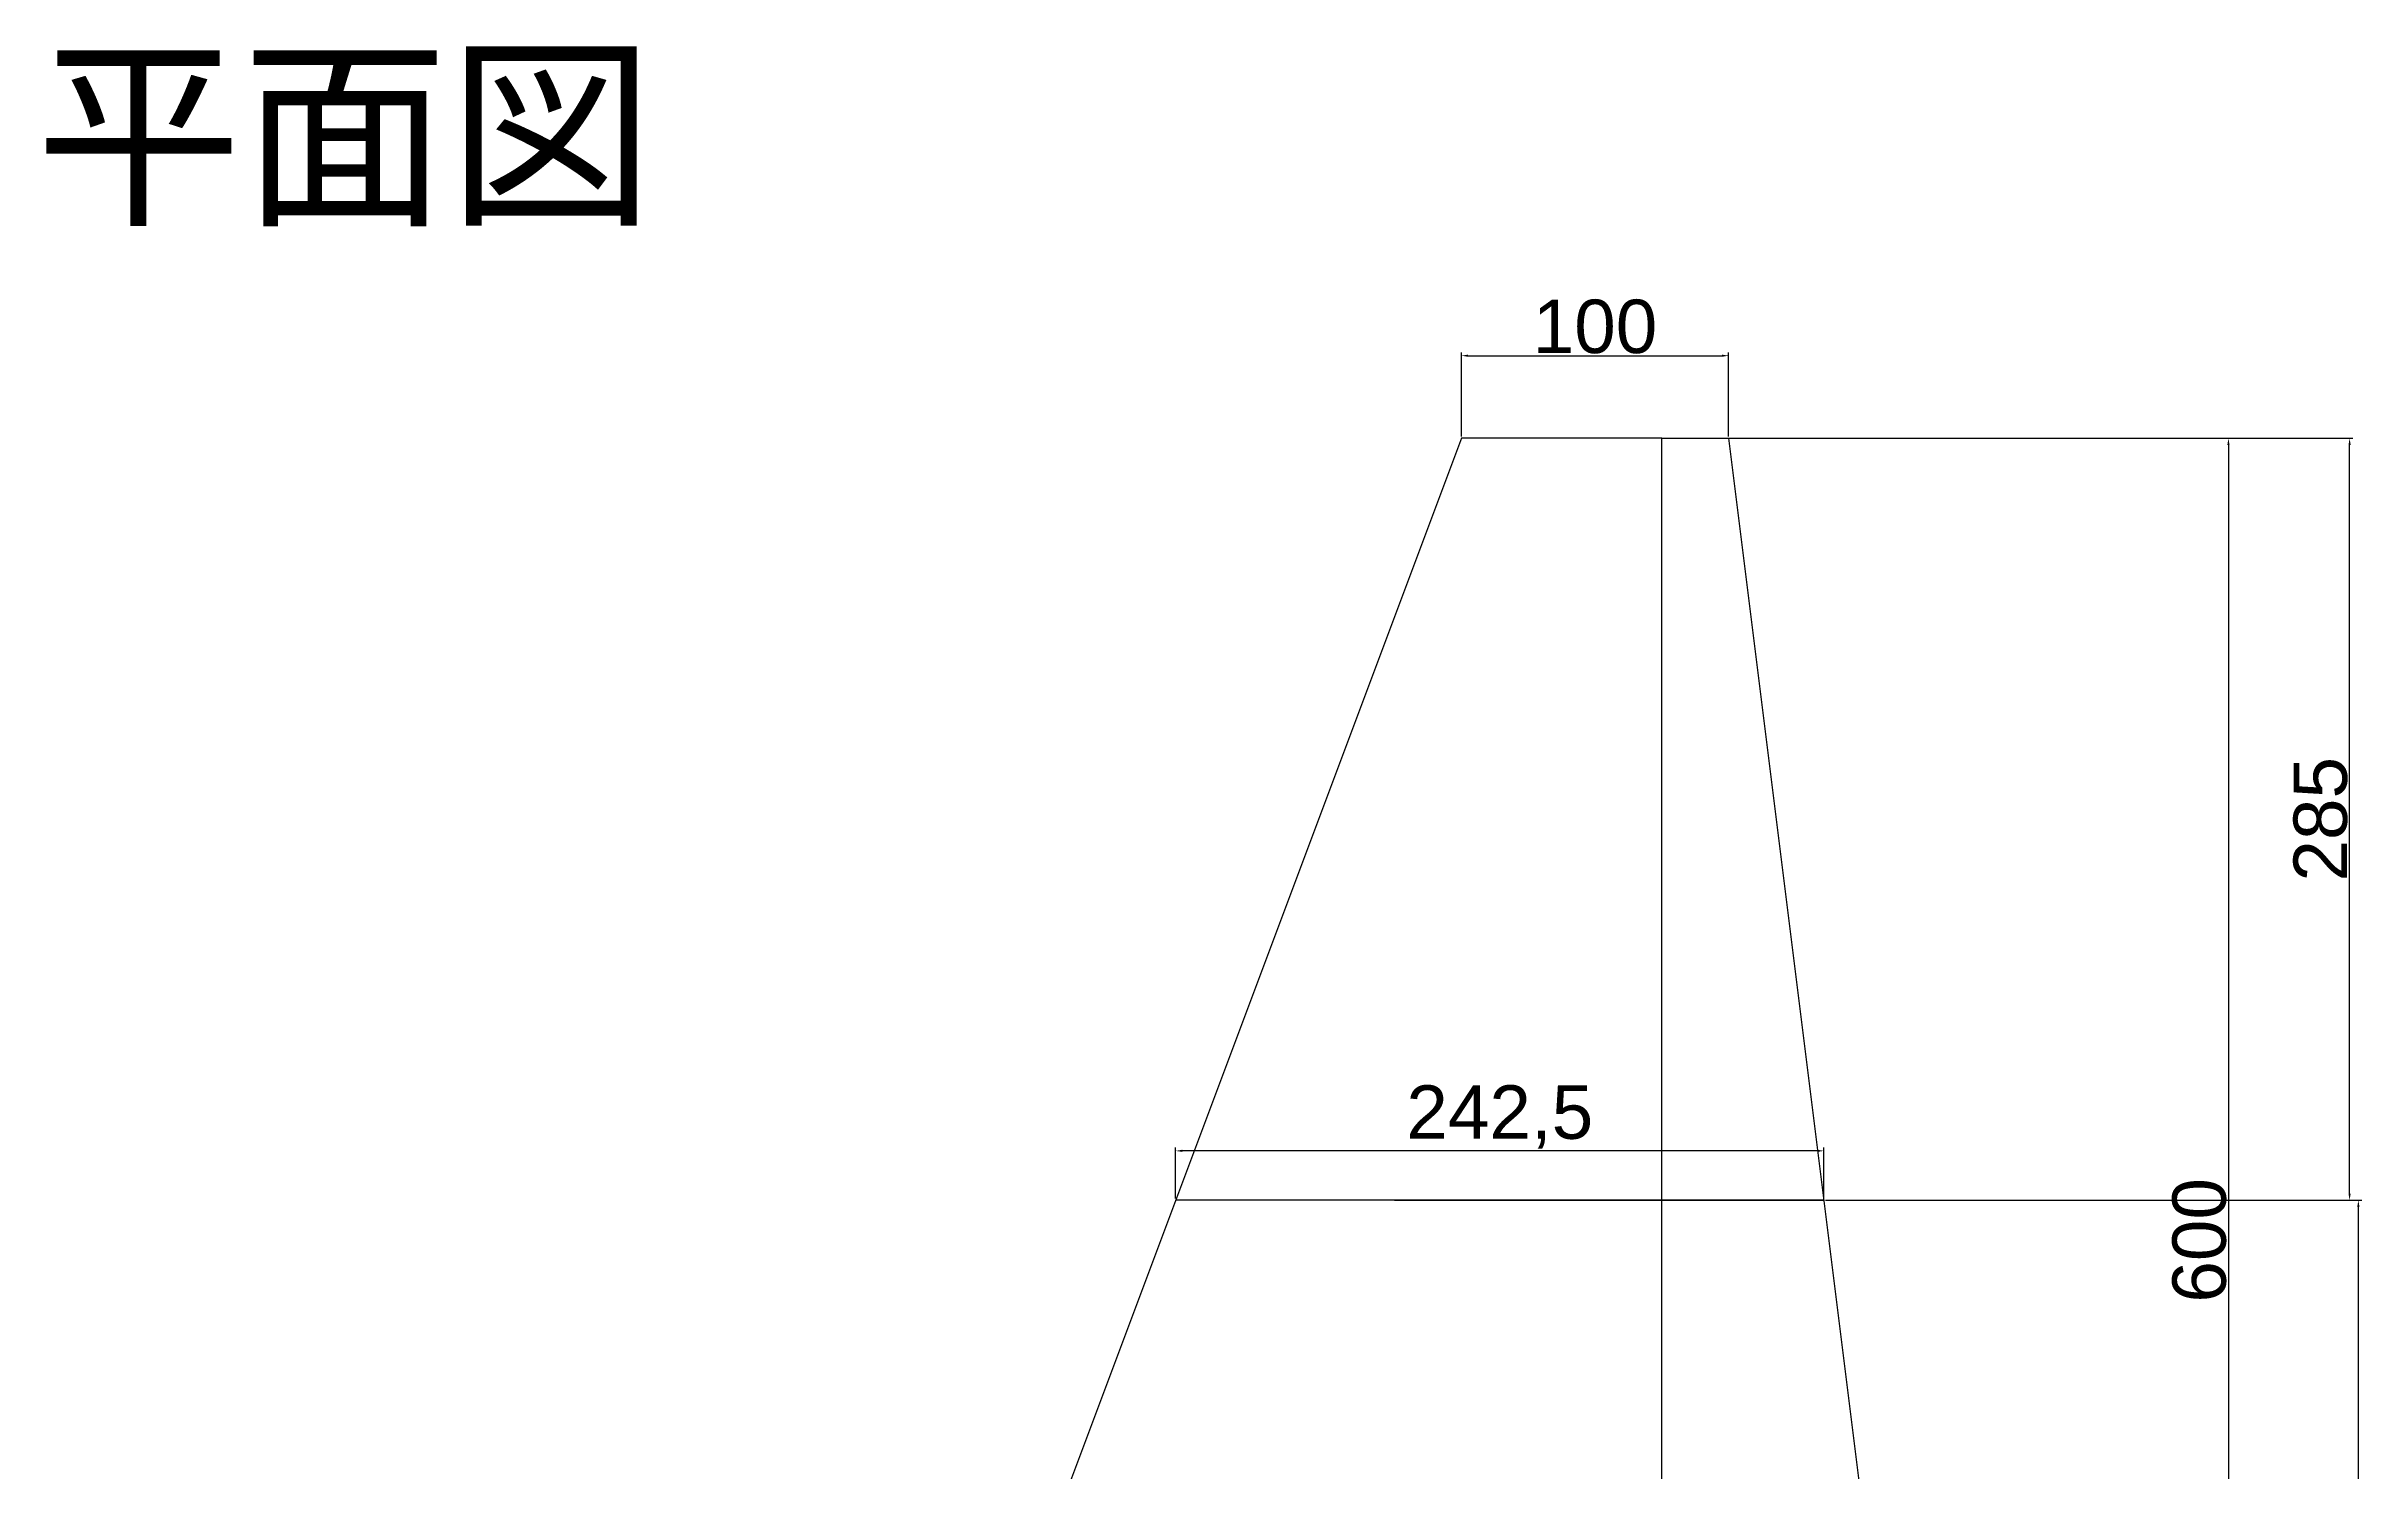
# Model space of a CAD drawing. Header units: millimetres. Extents: x -366 to 1349, y -600 to 751.
# Drawn here: x -304 to 562, y 213 to 747 of the extents above; entities that cross this region are included whole.
import ezdxf

# ---------------------------------------------------------------- set-up
doc = ezdxf.new("R2010")
doc.units = ezdxf.units.MM
doc.layers.get('0').update_dxf_attribs({"lineweight": 30})
doc.layers.add('文字寸法', color=3, linetype='Continuous', lineweight=13)
doc.styles.get("Standard").update_dxf_attribs({"font": 'arial.ttf'})
doc.dimstyles.new('ISO-25', dxfattribs={"dimtxt": 2.5, "dimasz": 2.5, "dimexe": 1.25, "dimexo": 0.625, "dimtad": 1, "dimtxsty": 'Standard', "dimcen": 2.5, "dimadec": 0, "dimazin": 0, "dimtfac": 1, "dimtmove": 0, "dimatfit": 3, "dimfxl": 1, "dimarcsym": 0})

# ---------------------------------------------------------------- blocks, each defined once
blk = doc.blocks.new('*D10')
at = {"layer": 'Defpoints', "color": 0, "transparency": 16777216}
for p in [(300, 600), (400, 0), (511.96, 0)]:
    blk.add_point(p, dxfattribs=at)
at = {"layer": '文字寸法', "color": 0, "lineweight": -2, "transparency": 16777216}
for p, q in [((300.63, 600), (513.21, 600)), ((511.96, 597.5), (511.96, 2.5)), ((400.63, 0), (513.21, 0))]:
    blk.add_line(p, q, dxfattribs=at)
at = {"layer": '文字寸法', "color": 0, "transparency": 16777216}
for points in [[(511.54, 597.5), (512.37, 597.5), (511.96, 600)], [(511.54, 2.5), (512.37, 2.5), (511.96, 0)]]:
    blk.add_solid(points, dxfattribs=at)
at = {"layer": '文字寸法', "color": 0, "transparency": 16777216, "insert": (501.12, 300), "char_height": 2.5, "attachment_point": 5, "rotation": 90}
blk.add_mtext('{\\H8x;600}', dxfattribs=at)
blk = doc.blocks.new('*D19')
at = {"layer": 'Defpoints', "color": 0, "transparency": 16777216}
for p in [(118.13, 333.47), (118.13, 315), (360.62, 315)]:
    blk.add_point(p, dxfattribs=at)
at = {"layer": '文字寸法', "color": 0, "lineweight": -2, "transparency": 16777216}
for p, q in [((118.13, 315.62), (118.13, 334.72)), ((358.12, 333.47), (120.63, 333.47)), ((360.62, 315.62), (360.62, 334.72))]:
    blk.add_line(p, q, dxfattribs=at)
at = {"layer": '文字寸法', "color": 0, "transparency": 16777216}
for points in [[(120.63, 333.89), (120.63, 333.06), (118.13, 333.47)], [(358.12, 333.89), (358.12, 333.06), (360.62, 333.47)]]:
    blk.add_solid(points, dxfattribs=at)
at = {"layer": '文字寸法', "color": 0, "transparency": 16777216, "insert": (239.38, 346.12), "char_height": 2.5, "attachment_point": 5}
blk.add_mtext('{\\H8x;242,5}', dxfattribs=at)
blk = doc.blocks.new('*D20')
at = {"layer": 'Defpoints', "color": 0, "transparency": 16777216}
for p in [(325, 630.91), (225, 600), (325, 600)]:
    blk.add_point(p, dxfattribs=at)
at = {"layer": '文字寸法', "color": 0, "lineweight": -2, "transparency": 16777216}
for p, q in [((225, 600.62), (225, 632.16)), ((227.5, 630.91), (322.5, 630.91)), ((325, 600.62), (325, 632.16))]:
    blk.add_line(p, q, dxfattribs=at)
at = {"layer": '文字寸法', "color": 0, "transparency": 16777216}
for points in [[(227.5, 631.32), (227.5, 630.49), (225, 630.91)], [(322.5, 631.32), (322.5, 630.49), (325, 630.91)]]:
    blk.add_solid(points, dxfattribs=at)
at = {"layer": '文字寸法', "color": 0, "transparency": 16777216, "insert": (275, 641.74), "char_height": 2.5, "attachment_point": 5}
blk.add_mtext('{\\H8x;100}', dxfattribs=at)
blk = doc.blocks.new('*D26')
at = {"layer": 'Defpoints', "color": 0, "transparency": 16777216}
for p in [(360.63, 315), (560.56, 315), (392.5, 60)]:
    blk.add_point(p, dxfattribs=at)
at = {"layer": '文字寸法', "color": 0, "lineweight": -2, "transparency": 16777216}
for p, q in [((361.25, 315), (561.81, 315)), ((560.56, 62.5), (560.56, 312.5)), ((393.13, 60), (561.81, 60))]:
    blk.add_line(p, q, dxfattribs=at)
at = {"layer": '文字寸法', "color": 0, "transparency": 16777216}
for points in [[(560.14, 312.5), (560.98, 312.5), (560.56, 315)], [(560.14, 62.5), (560.98, 62.5), (560.56, 60)]]:
    blk.add_solid(points, dxfattribs=at)
at = {"layer": '文字寸法', "color": 0, "transparency": 16777216, "insert": (549.72, 187.5), "char_height": 2.5, "attachment_point": 5, "rotation": 90}
blk.add_mtext('{\\H8x;255}', dxfattribs=at)
blk = doc.blocks.new('*D27')
at = {"layer": 'Defpoints', "color": 0, "transparency": 16777216}
for p in [(300, 600), (557.28, 600), (360.63, 315)]:
    blk.add_point(p, dxfattribs=at)
at = {"layer": '文字寸法', "color": 0, "lineweight": -2, "transparency": 16777216}
for p, q in [((300.63, 600), (558.53, 600)), ((557.28, 317.5), (557.28, 597.5)), ((361.25, 315), (558.53, 315))]:
    blk.add_line(p, q, dxfattribs=at)
at = {"layer": '文字寸法', "color": 0, "transparency": 16777216}
for points in [[(556.87, 597.5), (557.7, 597.5), (557.28, 600)], [(556.87, 317.5), (557.7, 317.5), (557.28, 315)]]:
    blk.add_solid(points, dxfattribs=at)
at = {"layer": '文字寸法', "color": 0, "transparency": 16777216, "insert": (546.45, 457.5), "char_height": 2.5, "attachment_point": 5, "rotation": 90}
blk.add_mtext('{\\H8x;285}', dxfattribs=at)

msp = doc.modelspace()

# ---------------------------------------------------------------- linework, layer by layer
for p, q in [((225, 600), (0, 0)), ((300, 600), (225, 600)), ((300, 0), (300, 600)), ((300, 600), (325, 600)), ((325, 600), (400, 0)), ((360.625, 315), (118.125, 315)), ((200, 315), (360.625, 315))]:
    msp.add_line(p, q)

# ---------------------------------------------------------------- texts
at = {"layer": '文字寸法', "insert": (-308.357, 742.015), "char_height": 56.54094, "attachment_point": 1}
msp.add_mtext_dynamic_manual_height_columns('{\\fMS PGothic|b0|i0|c128|p50;平面図}', width=6601.85717, gutter_width=282.705, heights=[0], dxfattribs=at)

# ---------------------------------------------------------------- dimensions: what is measured, and where the dimension line sits
at = {"layer": '文字寸法'}
for base, p1, p2, picture, middle in [((325, 630.906), (225, 600), (325, 600), '*D20', (275, 641.742)), ((118.125, 333.474), (360.625, 315), (118.125, 315), '*D19', (239.375, 346.118))]:
    dim = msp.add_linear_dim(base=base, p1=p1, p2=p2, text='{\\H8x;<>}', dimstyle='ISO-25', dxfattribs=at)
    dim.commit()
    dim.dimension.update_dxf_attribs({"geometry": picture, "text_midpoint": middle})
for base, p1, p2, picture, middle in [((511.957, 0), (300, 600), (400, 0), '*D10', (501.121, 300)), ((557.284, 600), (360.625, 315), (300, 600), '*D27', (546.447, 457.5)), ((560.558, 315), (392.5, 60), (360.625, 315), '*D26', (549.722, 187.5))]:
    dim = msp.add_linear_dim(base=base, p1=p1, p2=p2, angle=270, text='{\\H8x;<>}', dimstyle='ISO-25', dxfattribs=at)
    dim.commit()
    dim.dimension.update_dxf_attribs({"geometry": picture, "text_midpoint": middle})

doc.saveas('drawing.dxf')
